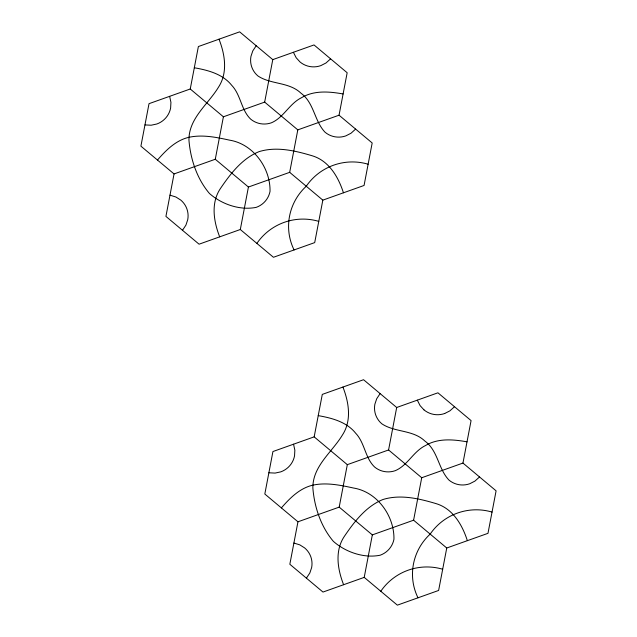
<?xml version="1.0" encoding="UTF-8"?>
<svg xmlns="http://www.w3.org/2000/svg" width="637" height="637" viewBox="0 0 637 637"><rect width="100%" height="100%" fill="white"/><g stroke="black" fill="none" stroke-linecap="round" stroke-linejoin="round"><path stroke-width="0.96" d="M174.044 173.933L165.923 216.397L199.07 244.194L240.308 229.511L273.448 257.284L314.71 242.601L322.832 200.137L364.069 185.463L372.183 142.975L339.043 115.201L297.805 129.876L264.666 102.111L223.404 116.794L190.248 88.997L149.018 103.672L140.904 146.16L174.044 173.933L215.282 159.258L248.422 187.031L289.684 172.34L322.832 200.137M190.248 88.997L198.378 46.541L239.639 31.85L272.779 59.623L314.017 44.94L347.165 72.745L339.043 115.201M215.282 159.258L223.404 116.794M240.308 229.511L248.422 187.031M264.666 102.111L272.779 59.623M289.684 172.34L297.805 129.876M297.957 521.799L289.835 564.255L322.983 592.06L364.221 577.377L397.361 605.15L438.622 590.459L446.752 548.003L487.982 533.328L496.096 490.84L462.956 463.067L421.718 477.742L388.578 449.969L347.316 464.66L314.168 436.863L272.931 451.537L264.817 494.025L297.957 521.799L339.195 507.124L372.334 534.889L413.596 520.206L446.752 548.003M314.168 436.863L322.29 394.399L363.552 379.716L396.692 407.489L437.93 392.806L471.077 420.603L462.956 463.067M339.195 507.124L347.316 464.66M364.221 577.377L372.334 534.889M388.578 449.969L396.692 407.489M413.596 520.206L421.718 477.742M256.201 45.745L252.778 50.904L250.962 56.351A21.196 20.846 -19.2 0 0 257.937 75.962C270.892 84.657 289.071 81.791 300.943 93.169C314.16 102.764 314.32 121.094 325.061 132.233A21.204 20.846 -19.2 0 0 345.827 135.888L350.995 133.244L355.613 129.096M182.493 230.291L185.916 225.132L187.732 219.685A21.196 20.846 -19.2 0 0 180.757 200.074L175.9 197.008L169.983 195.169M380.114 393.61L376.69 398.77L374.875 404.216A21.196 20.846 -19.2 0 0 381.858 423.82C394.813 432.523 412.991 429.657 424.855 441.035C438.081 450.63 438.232 468.959 448.981 480.091A21.204 20.846 -19.2 0 0 469.74 483.754L474.907 481.11L479.534 476.954M306.405 578.157L309.829 572.997L311.652 567.551A21.196 20.846 -19.2 0 0 304.669 547.939L299.812 544.866L293.896 543.035M157.466 160.046C165.835 150.436 175.454 140.666 188.226 137.457C201.929 134.272 216.102 137.218 229.583 140.156C253.391 144.002 270.526 168.168 270.032 191.395A21.204 20.846 -19.2 0 1 256.257 207.351C240.038 210.648 221.724 204.326 209.446 193.481C196.976 178.79 190.463 159.178 188.95 140.148C188.679 118.267 208.076 104.38 218.435 87.269C228.006 72.769 224.972 54.424 219.009 39.191M256.886 243.39C270.574 223.436 295.536 214.55 318.763 221.365M281.387 507.904C289.747 498.293 299.366 488.531 312.138 485.322C325.849 482.137 340.023 485.083 353.495 488.022C377.303 491.868 394.438 516.034 393.945 539.26A21.204 20.846 -19.2 0 1 380.17 555.217C363.958 558.514 345.644 552.191 333.366 541.346C320.889 526.656 314.383 507.044 312.863 488.006C312.592 466.133 331.988 452.246 342.348 435.135C351.919 420.635 348.893 402.289 342.921 387.057M380.799 591.255C394.486 571.293 419.457 562.415 442.675 569.231M330.595 58.843L325.969 62.999L320.801 65.635A21.204 20.846 -19.2 0 1 300.035 61.98L296.181 57.752L293.394 52.29M454.507 406.709L449.889 410.865L444.714 413.501M144.957 124.924L151.168 125.218L156.837 124A21.204 20.846 -19.2 0 0 170.62 108.051L170.931 102.334L169.641 96.346M268.87 472.781L275.08 473.084L280.758 471.866A21.204 20.846 -19.2 0 0 294.533 455.917L294.851 450.2L293.553 444.204M343.104 93.965C329.385 91.513 314.129 90.167 301.635 97.644C289.477 103.505 283.768 117.511 271.434 122.79A21.204 20.846 -19.2 0 1 250.667 119.135C241.089 109.994 240.937 94.977 231.733 85.334C222.719 74.003 207.949 70.15 194.325 67.769M368.13 164.219C344.904 157.395 319.941 166.281 306.254 186.243C288.625 202.486 283.441 228.349 294.079 249.943M467.017 441.831C453.297 439.379 438.041 438.033 425.548 445.51C413.389 451.37 407.68 465.376 395.346 470.647A21.204 20.846 -19.2 0 1 374.588 467.001C365.009 457.86 364.858 442.842 355.653 433.2C346.639 421.869 331.861 418.007 318.237 415.635M492.043 512.076C468.824 505.26 443.854 514.147 430.166 534.109C412.537 550.352 407.354 576.214 417.991 597.809M423.955 409.846L420.094 405.618L417.315 400.155M343.447 192.796C338.438 177.213 329.186 161.081 312.608 155.898C295.52 150.778 276.625 146.207 259.06 151.638C242.02 158.525 230.268 174.005 220.259 188.767C210.688 203.267 213.721 221.612 219.685 236.845M467.359 540.654C462.351 525.079 453.106 508.947 436.52 503.756C419.433 498.644 400.538 494.073 382.972 499.504C365.933 506.391 354.18 521.87 344.171 536.633C334.6 551.132 337.634 569.478 343.606 584.71M444.714 413.501A21.204 20.846 -19.2 0 1 423.955 409.846"/></g></svg>
